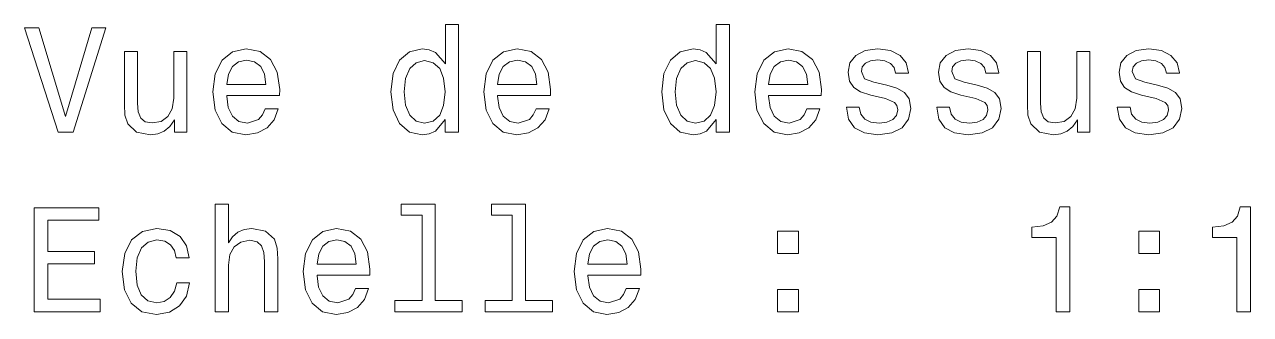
# Model space of a CAD drawing. Extents: x 276 to 976, y 40 to 757.
# Drawn here: x 598.13 to 639.35, y 40.34 to 50.1 of the extents above; entities that cross this region are included whole.
import ezdxf

# ---------------------------------------------------------------- set-up
doc = ezdxf.new("R2010")
doc.units = 0

msp = doc.modelspace()

# ---------------------------------------------------------------- linework, layer by layer
at = {"color": 7, "lineweight": 13}
for points in [[(600.392, 49.985), (599.514, 47.005), (598.612, 49.985), (598.132, 49.985), (599.262, 46.48), (599.766, 46.48), (600.871, 49.985)], [(612.279, 46.899), (612.279, 46.48), (612.722, 46.48), (612.722, 50.101), (612.284, 50.101), (612.284, 48.775), (611.946, 49.158), (611.739, 49.249), (611.502, 49.284), (611.073, 49.183), (610.74, 48.901), (610.524, 48.447), (610.448, 47.837), (610.524, 47.227), (610.74, 46.768), (611.073, 46.48), (611.502, 46.384), (611.739, 46.42), (611.951, 46.51)], [(621.387, 46.899), (621.387, 46.48), (621.831, 46.48), (621.831, 50.101), (621.392, 50.101), (621.392, 48.775), (621.054, 49.158), (620.847, 49.249), (620.61, 49.284), (620.181, 49.183), (619.849, 48.901), (619.632, 48.447), (619.556, 47.837), (619.632, 47.227), (619.849, 46.768), (620.181, 46.48), (620.61, 46.384), (620.847, 46.42), (621.059, 46.51)], [(603.594, 49.188), (603.15, 49.188), (603.15, 47.625), (603.1, 47.262), (602.954, 47), (602.727, 46.838), (602.429, 46.788), (602.192, 46.828), (602.041, 46.949), (601.955, 47.156), (601.935, 47.449), (601.935, 49.188), (601.491, 49.188), (601.491, 47.408), (601.506, 47.05), (601.602, 46.753), (601.895, 46.48), (602.364, 46.384), (602.616, 46.42), (602.833, 46.51), (603.019, 46.667), (603.171, 46.894), (603.171, 46.48), (603.594, 46.48)], [(604.931, 47.706), (606.706, 47.706), (606.711, 47.913), (606.63, 48.492), (606.408, 48.926), (606.055, 49.188), (605.586, 49.284), (605.127, 49.183), (604.774, 48.901), (604.547, 48.442), (604.467, 47.837), (604.542, 47.217), (604.769, 46.763), (605.117, 46.48), (605.571, 46.384), (605.965, 46.45), (606.287, 46.621), (606.524, 46.894), (606.66, 47.257), (606.222, 47.257), (606.131, 47.055), (606, 46.904), (605.627, 46.783), (605.339, 46.838), (605.122, 47.015), (604.981, 47.302), (604.931, 47.691)], [(614.039, 47.706), (615.814, 47.706), (615.819, 47.913), (615.738, 48.492), (615.516, 48.926), (615.163, 49.188), (614.694, 49.284), (614.235, 49.183), (613.882, 48.901), (613.655, 48.442), (613.575, 47.837), (613.65, 47.217), (613.877, 46.763), (614.225, 46.48), (614.679, 46.384), (615.073, 46.45), (615.395, 46.621), (615.632, 46.894), (615.769, 47.257), (615.33, 47.257), (615.239, 47.055), (615.108, 46.904), (614.735, 46.783), (614.447, 46.838), (614.23, 47.015), (614.089, 47.302), (614.039, 47.691)], [(623.147, 47.706), (624.922, 47.706), (624.927, 47.913), (624.846, 48.492), (624.624, 48.926), (624.271, 49.188), (623.802, 49.284), (623.344, 49.183), (622.99, 48.901), (622.763, 48.442), (622.683, 47.837), (622.758, 47.217), (622.985, 46.763), (623.333, 46.48), (623.787, 46.384), (624.181, 46.45), (624.503, 46.621), (624.74, 46.894), (624.877, 47.257), (624.438, 47.257), (624.347, 47.055), (624.216, 46.904), (623.843, 46.783), (623.555, 46.838), (623.338, 47.015), (623.197, 47.302), (623.147, 47.691)], [(627.121, 48.059), (626.692, 48.16), (626.374, 48.276), (626.269, 48.513), (626.299, 48.679), (626.405, 48.8), (626.576, 48.876), (626.823, 48.906), (627.06, 48.876), (627.247, 48.785), (627.368, 48.649), (627.418, 48.467), (627.852, 48.467), (627.852, 48.477), (627.776, 48.805), (627.57, 49.062), (627.247, 49.224), (626.823, 49.284), (626.395, 49.224), (626.082, 49.057), (625.885, 48.81), (625.825, 48.498), (625.87, 48.195), (626.011, 47.983), (626.243, 47.832), (626.581, 47.726), (627.075, 47.605), (627.378, 47.479), (627.459, 47.378), (627.489, 47.227), (627.444, 47.04), (627.323, 46.899), (627.126, 46.808), (626.864, 46.778), (626.586, 46.808), (626.385, 46.914), (626.248, 47.085), (626.193, 47.322), (625.764, 47.322), (625.835, 46.919), (626.042, 46.626), (626.369, 46.45), (626.823, 46.384), (627.297, 46.45), (627.645, 46.626), (627.857, 46.909), (627.933, 47.277), (627.877, 47.595), (627.721, 47.812), (627.464, 47.953)], [(630.157, 48.059), (629.728, 48.16), (629.41, 48.276), (629.305, 48.513), (629.335, 48.679), (629.441, 48.8), (629.612, 48.876), (629.859, 48.906), (630.096, 48.876), (630.283, 48.785), (630.404, 48.649), (630.454, 48.467), (630.888, 48.467), (630.888, 48.477), (630.812, 48.805), (630.606, 49.062), (630.283, 49.224), (629.859, 49.284), (629.431, 49.224), (629.118, 49.057), (628.921, 48.81), (628.861, 48.498), (628.906, 48.195), (629.047, 47.983), (629.279, 47.832), (629.617, 47.726), (630.112, 47.605), (630.414, 47.479), (630.495, 47.378), (630.525, 47.227), (630.48, 47.04), (630.359, 46.899), (630.162, 46.808), (629.9, 46.778), (629.622, 46.808), (629.421, 46.914), (629.284, 47.085), (629.229, 47.322), (628.8, 47.322), (628.871, 46.919), (629.078, 46.626), (629.405, 46.45), (629.859, 46.384), (630.333, 46.45), (630.681, 46.626), (630.893, 46.909), (630.969, 47.277), (630.913, 47.595), (630.757, 47.812), (630.5, 47.953)], [(633.954, 49.188), (633.511, 49.188), (633.511, 47.625), (633.46, 47.262), (633.314, 47), (633.087, 46.838), (632.789, 46.788), (632.552, 46.828), (632.401, 46.949), (632.315, 47.156), (632.295, 47.449), (632.295, 49.188), (631.851, 49.188), (631.851, 47.408), (631.867, 47.05), (631.962, 46.753), (632.255, 46.48), (632.724, 46.384), (632.976, 46.42), (633.193, 46.51), (633.38, 46.667), (633.531, 46.894), (633.531, 46.48), (633.954, 46.48)], [(636.229, 48.059), (635.8, 48.16), (635.483, 48.276), (635.377, 48.513), (635.407, 48.679), (635.513, 48.8), (635.684, 48.876), (635.931, 48.906), (636.168, 48.876), (636.355, 48.785), (636.476, 48.649), (636.526, 48.467), (636.96, 48.467), (636.96, 48.477), (636.885, 48.805), (636.678, 49.062), (636.355, 49.224), (635.931, 49.284), (635.503, 49.224), (635.19, 49.057), (634.993, 48.81), (634.933, 48.498), (634.978, 48.195), (635.119, 47.983), (635.351, 47.832), (635.689, 47.726), (636.184, 47.605), (636.486, 47.479), (636.567, 47.378), (636.597, 47.227), (636.552, 47.04), (636.431, 46.899), (636.234, 46.808), (635.972, 46.778), (635.694, 46.808), (635.493, 46.914), (635.356, 47.085), (635.301, 47.322), (634.872, 47.322), (634.943, 46.919), (635.15, 46.626), (635.477, 46.45), (635.931, 46.384), (636.405, 46.45), (636.753, 46.626), (636.965, 46.909), (637.041, 47.277), (636.985, 47.595), (636.829, 47.812), (636.572, 47.953)], [(604.931, 48.079), (604.986, 48.427), (605.122, 48.684), (605.329, 48.84), (605.601, 48.896), (605.869, 48.84), (606.075, 48.684), (606.202, 48.427), (606.247, 48.079)], [(611.578, 48.886), (611.87, 48.815), (612.092, 48.619), (612.223, 48.291), (612.274, 47.837), (612.223, 47.378), (612.092, 47.05), (611.87, 46.848), (611.578, 46.783), (611.3, 46.848), (611.088, 47.05), (610.947, 47.383), (610.902, 47.837), (610.947, 48.286), (611.088, 48.614), (611.3, 48.815)], [(614.039, 48.079), (614.094, 48.427), (614.23, 48.684), (614.437, 48.84), (614.709, 48.896), (614.977, 48.84), (615.184, 48.684), (615.31, 48.427), (615.355, 48.079)], [(620.686, 48.886), (620.978, 48.815), (621.2, 48.619), (621.331, 48.291), (621.382, 47.837), (621.331, 47.378), (621.2, 47.05), (620.978, 46.848), (620.686, 46.783), (620.408, 46.848), (620.197, 47.05), (620.055, 47.383), (620.01, 47.837), (620.055, 48.286), (620.197, 48.614), (620.408, 48.815)], [(623.147, 48.079), (623.202, 48.427), (623.338, 48.684), (623.545, 48.84), (623.818, 48.896), (624.085, 48.84), (624.292, 48.684), (624.418, 48.427), (624.463, 48.079)], [(598.455, 40.433), (600.674, 40.433), (600.674, 40.857), (598.919, 40.857), (598.919, 42.042), (600.483, 42.042), (600.483, 42.461), (598.919, 42.461), (598.919, 43.51), (600.634, 43.51), (600.634, 43.933), (598.455, 43.933)], [(604.542, 40.433), (604.986, 40.433), (604.986, 41.997), (605.031, 42.355), (605.178, 42.617), (605.405, 42.778), (605.707, 42.839), (605.949, 42.789), (606.101, 42.652), (606.176, 42.425), (606.202, 42.123), (606.202, 40.433), (606.645, 40.433), (606.645, 42.214), (606.625, 42.572), (606.534, 42.869), (606.237, 43.142), (605.773, 43.237), (605.521, 43.202), (605.304, 43.106), (605.122, 42.955), (604.986, 42.748), (604.986, 44.054), (604.542, 44.054)], [(611.497, 43.681), (611.497, 40.807), (610.584, 40.807), (610.584, 40.433), (612.849, 40.433), (612.849, 40.807), (611.941, 40.807), (611.941, 44.054), (610.801, 44.054), (610.801, 43.681)], [(614.533, 43.681), (614.533, 40.807), (613.62, 40.807), (613.62, 40.433), (615.885, 40.433), (615.885, 40.807), (614.977, 40.807), (614.977, 44.054), (613.837, 44.054), (613.837, 43.681)], [(632.82, 40.433), (633.279, 40.433), (633.279, 43.959), (632.936, 43.959), (632.845, 43.651), (632.663, 43.444), (632.386, 43.323), (632.003, 43.283), (632.003, 42.925), (632.82, 42.925)], [(638.892, 40.433), (639.351, 40.433), (639.351, 43.959), (639.008, 43.959), (638.917, 43.651), (638.735, 43.444), (638.458, 43.323), (638.075, 43.283), (638.075, 42.925), (638.892, 42.925)], [(603.231, 42.244), (603.67, 42.244), (603.579, 42.647), (603.362, 42.965), (603.024, 43.162), (602.586, 43.237), (602.101, 43.137), (601.733, 42.854), (601.501, 42.395), (601.421, 41.78), (601.496, 41.17), (601.723, 40.716), (602.081, 40.433), (602.57, 40.338), (603.004, 40.413), (603.342, 40.625), (603.574, 40.958), (603.675, 41.402), (603.251, 41.402), (603.176, 41.119), (603.034, 40.907), (602.833, 40.776), (602.586, 40.736), (602.278, 40.802), (602.056, 41.003), (601.92, 41.331), (601.874, 41.795), (601.92, 42.249), (602.061, 42.577), (602.288, 42.778), (602.586, 42.849), (602.848, 42.804), (603.044, 42.688), (603.176, 42.496)], [(607.967, 41.659), (609.742, 41.659), (609.747, 41.866), (609.666, 42.446), (609.444, 42.879), (609.091, 43.142), (608.622, 43.237), (608.163, 43.137), (607.81, 42.854), (607.583, 42.395), (607.503, 41.79), (607.578, 41.17), (607.805, 40.716), (608.153, 40.433), (608.607, 40.338), (609.001, 40.403), (609.323, 40.575), (609.56, 40.847), (609.697, 41.21), (609.258, 41.21), (609.167, 41.008), (609.036, 40.857), (608.663, 40.736), (608.375, 40.791), (608.158, 40.968), (608.017, 41.255), (607.967, 41.644)], [(617.075, 41.659), (618.85, 41.659), (618.855, 41.866), (618.774, 42.446), (618.552, 42.879), (618.199, 43.142), (617.73, 43.237), (617.271, 43.137), (616.918, 42.854), (616.691, 42.395), (616.611, 41.79), (616.686, 41.17), (616.913, 40.716), (617.261, 40.433), (617.715, 40.338), (618.109, 40.403), (618.431, 40.575), (618.668, 40.847), (618.805, 41.21), (618.366, 41.21), (618.275, 41.008), (618.144, 40.857), (617.771, 40.736), (617.483, 40.791), (617.266, 40.968), (617.125, 41.255), (617.075, 41.644)], [(623.454, 42.39), (624.15, 42.39), (624.15, 43.142), (623.454, 43.142)], [(635.599, 42.39), (636.294, 42.39), (636.294, 43.142), (635.599, 43.142)], [(607.967, 42.032), (608.022, 42.38), (608.158, 42.637), (608.365, 42.794), (608.637, 42.849), (608.905, 42.794), (609.112, 42.637), (609.238, 42.38), (609.283, 42.032)], [(617.075, 42.032), (617.13, 42.38), (617.266, 42.637), (617.473, 42.794), (617.745, 42.849), (618.013, 42.794), (618.22, 42.637), (618.346, 42.38), (618.391, 42.032)], [(623.454, 40.433), (624.15, 40.433), (624.15, 41.185), (623.454, 41.185)], [(635.599, 40.433), (636.294, 40.433), (636.294, 41.185), (635.599, 41.185)]]:
    msp.add_lwpolyline(points, close=True, dxfattribs=at)

doc.saveas('drawing.dxf')
